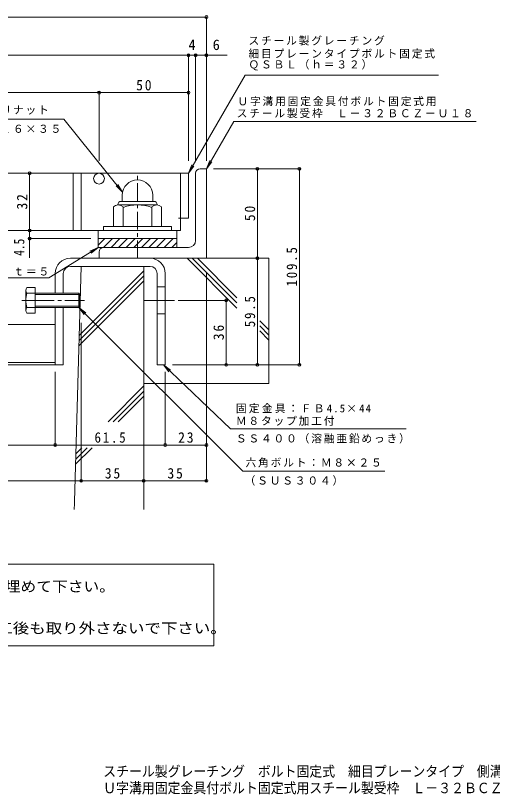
# Model space of a CAD drawing. Units: millimetres on the paper, enlarged 10 times, with parts at other scales. Extents: x -2101 to 2475, y -1960 to 1590.
# Drawn here: x -708 to 624, y -1960 to 215 of the extents above; entities that cross this region are included whole.
import ezdxf
from ezdxf.enums import TextEntityAlignment as Align

# ---------------------------------------------------------------- set-up
doc = ezdxf.new("R2010")
doc.units = ezdxf.units.MM
doc.header["$LTSCALE"] = 10
doc.header["$PDMODE"] = 32
doc.header["$PDSIZE"] = 8
doc.linetypes.add('CHAIN1', pattern=[8, 5, -1, 1, -1])
doc.linetypes.add('CHAIN2', pattern=[12, 9, -1, 1, -1])
for name, color, linetype, lineweight in [('D-0', 7, 'CHAIN2', 9), ('D-1', 2, 'Continuous', 9), ('D-2', 3, 'Continuous', 9), ('D-3', 4, 'Continuous', 9), ('D-4', 7, 'Continuous', 9), ('D-5', 7, 'Continuous', 9), ('D-6', 6, 'Continuous', 9)]:
    doc.layers.add(name, color=color, linetype=linetype, lineweight=lineweight)
doc.layers.add('F-4_F-4ﾚｲﾔ', color=2, linetype='Continuous')
doc.styles.add('ＭＳ ゴシック', font='')
doc.styles.get('ＭＳ ゴシック').set_extended_font_data('MS Gothic')

msp = doc.modelspace()

# ---------------------------------------------------------------- linework, layer by layer
at = {"layer": 'D-0'}
msp.add_line((-264.4, -580.12), (-348.09, -580.12), dxfattribs=at)
at = {"layer": 'D-1'}
for p, q in [((-192.58, -212.62), (-175.08, -212.62)), ((-175.08, -462.62), (-175.08, -212.62)), ((-205.08, -412.62), (-205.08, -225.12)), ((-367.53, -243.62), (-367.58, -243.62)), ((-413.58, -303.62), (-321.58, -303.62)), ((-410.08, -286.12), (-410.08, -303.62)), ((-325.08, -286.07), (-325.08, -303.62)), ((-435.08, -373.62), (-435.08, -318.81)), ((-422.58, -312.62), (-422.58, -313.62)), ((-313.83, -313.62), (-421.33, -313.62)), ((-407.58, -373.62), (-407.58, -318.81)), ((-327.58, -373.62), (-327.58, -318.81)), ((-312.58, -312.62), (-312.58, -313.62)), ((-300.08, -373.62), (-300.08, -318.81)), ((-272.58, -373.62), (-462.58, -373.62)), ((-462.58, -385.12), (-462.58, -373.62)), ((-272.58, -385.12), (-272.58, -373.62)), ((-477.58, -407.62), (-257.58, -407.62)), ((-477.58, -432.62), (-477.58, -407.62)), ((-477.58, -426.3), (-458.9, -407.62)), ((-462.68, -432.62), (-437.68, -407.62)), ((-441.47, -432.62), (-416.47, -407.62)), ((-420.26, -432.62), (-395.26, -407.62)), ((-399.04, -432.62), (-374.04, -407.62)), ((-377.83, -432.62), (-352.83, -407.62)), ((-356.62, -432.62), (-331.62, -407.62)), ((-335.41, -432.62), (-310.41, -407.62)), ((-314.19, -432.62), (-289.19, -407.62)), ((-292.98, -432.62), (-267.98, -407.62)), ((-257.58, -432.62), (-257.58, -407.62)), ((-225.08, -432.62), (-477.58, -432.62)), ((-271.77, -432.62), (-257.58, -418.43)), ((-475.08, -445.12), (-475.08, -462.62)), ((-175.08, -462.62), (-475.08, -462.62))]:
    msp.add_line(p, q, dxfattribs=at)
at = {"layer": 'D-1', "linetype": 'CHAIN1'}
msp.add_line((-367.58, -462.62), (-367.58, -228.96), dxfattribs=at)
at = {"layer": 'D-1'}
for centre, radius, start, end in [((-192.58, -225.12), 12.5, 90, 180), ((-367.58, -286.12), 42.5, 90, 180), ((-367.53, -286.07), 42.45, 0, 90), ((-413.58, -312.62), 9, 90, 180), ((-321.58, -312.62), 9, 0, 90), ((-421.33, -334.42), 20.8, 48.62012, 131.38165), ((-367.58, -433.62), 120, 70.52881, 109.47119), ((-313.83, -334.42), 20.8, 48.61835, 131.37988), ((-225.08, -412.62), 20, 270, 0), ((-462.58, -445.12), 12.5, 90, 180)]:
    msp.add_arc(centre, radius, start, end, dxfattribs=at)
at = {"layer": 'D-2', "color": 7}
msp.add_line((-175.08, 211.33), (-175.08, -190), dxfattribs=at)
at = {"layer": 'D-2'}
for p, q in [((-547.58, -385.12), (-547.58, -225.12)), ((-525.08, -225.12), (-525.08, -385.12)), ((-225.08, -225.12), (-247.58, -225.12)), ((-247.58, -385.12), (-247.58, -225.12)), ((-225.08, -225.12), (-225.08, -350.12)), ((-225.08, -350.12), (-253.3, -350.12)), ((-247.58, -385.12), (-1702.58, -385.12)), ((-477.58, -407.62), (-477.58, -385.12)), ((-257.58, -407.62), (-257.58, -385.12))]:
    msp.add_line(p, q, dxfattribs=at)
msp.add_lwpolyline([(-247.58, -225.12), (-1702.58, -225.12), (-1702.58, -385.12)], dxfattribs=at)
msp.add_circle((-475.08, -240.12), 15, dxfattribs=at)
at = {"layer": 'D-3'}
for p, q in [((-332.58, -462.62), (-555.08, -462.62)), ((-332.58, -485.12), (-555.08, -485.12)), ((-597.58, -505.12), (-597.58, -560.12)), ((-575.08, -505.12), (-575.08, -560.12)), ((-312.58, -505.12), (-312.58, -760.12)), ((-290.08, -505.12), (-290.08, -760.12)), ((-290.08, -542.62), (-312.58, -542.62)), ((-597.58, -600.12), (-597.58, -760.12)), ((-575.08, -600.12), (-575.08, -760.12)), ((-290.08, -617.62), (-312.58, -617.62)), ((-1352.58, -647.59), (-597.58, -647.59)), ((-1355.08, -760.12), (-595.08, -760.12)), ((-597.58, -753.66), (-1352.58, -753.66)), ((-595.08, -760.12), (-575.08, -760.12)), ((-312.58, -760.12), (-290.08, -760.12))]:
    msp.add_line(p, q, dxfattribs=at)
for centre, radius, start, end in [((-555.08, -505.12), 42.5, 90, 180), ((-332.58, -505.12), 42.5, 0, 90), ((-555.08, -505.12), 20, 90, 180), ((-332.58, -505.12), 20, 0, 90)]:
    msp.add_arc(centre, radius, start, end, dxfattribs=at)
at = {"layer": 'D-4'}
for p, q in [((-1775.08, 211.33), (-175.08, 211.33)), ((-1725.08, 104.39), (-225.08, 104.39)), ((-225.08, 107.39), (-225.08, -190)), ((-225.08, 104.39), (-205.08, 104.39)), ((-205.08, 107.39), (-205.08, -190)), ((-205.08, 104.39), (-175.08, 104.39)), ((-175.08, 104.39), (-116.84, 104.39)), ((-1475.08, 0.03), (-475.08, 0.03)), ((-475.08, 3.03), (-475.08, -190)), ((-475.08, 0.03), (-225.08, 0.03)), ((-1012.84, -73.76), (-573.45, -73.76)), ((-98.77, -80.44), (578.62, -80.44)), ((-175.08, -212.62), (-159.86, -192.79)), ((-225.08, -225.12), (-215.51, -202.02)), ((-225.08, -225.12), (-209.86, -205.29)), ((87.76, -212.62), (-155.08, -212.62)), ((-32.42, -462.62), (-32.42, -212.62)), ((84.76, -760.12), (84.76, -212.62)), ((-653.29, -225.12), (-672.04, -225.12)), ((-669.04, -225.12), (-669.04, -385.12)), ((-409.25, -277.75), (-422.25, -256.4)), ((-669.04, -385.12), (-669.04, -461.66)), ((-672.04, -407.62), (-497.58, -407.62)), ((-477.58, -432.62), (-500.38, -442.88)), ((-29.42, -462.62), (-155.08, -462.62)), ((-32.42, -760.12), (-32.42, -462.62)), ((-923.32, -517.54), (-614.95, -517.54)), ((-175.08, -1087.14), (-175.08, -503.9)), ((-116.71, -580.12), (-253.53, -580.12)), ((-119.71, -580.12), (-119.71, -760.12)), ((-525.08, -1087.14), (-525.08, -642.54)), ((87.76, -760.12), (-270.08, -760.12)), ((-597.58, -987.15), (-597.58, -780.12)), ((-290.08, -984.15), (-290.08, -780.12)), ((383.69, -938.84), (-107.78, -938.84)), ((-597.58, -984.15), (-1352.58, -984.15)), ((-290.08, -984.15), (-597.58, -984.15)), ((-290.08, -984.15), (-175.08, -984.15)), ((-1425.08, -1084.14), (-525.08, -1084.14)), ((-525.08, -1084.14), (-350.08, -1084.14)), ((-350.08, -1084.14), (-175.08, -1084.14))]:
    msp.add_line(p, q, dxfattribs=at)
at = {"layer": 'D-4', "color": 2}
for p, q in [((-679.89, -552.15), (-679.89, -608.1)), ((-676.84, -544.17), (-653.39, -544.17)), ((-676.84, -560.12), (-531.77, -560.12)), ((-653.39, -544.17), (-653.39, -616.07)), ((-653.39, -563.5), (-528.39, -563.5)), ((-528.39, -563.5), (-531.77, -560.12)), ((-531.77, -560.12), (-531.77, -600.12)), ((-528.39, -596.74), (-528.39, -563.5)), ((-676.84, -600.12), (-531.77, -600.12)), ((-653.39, -596.74), (-528.39, -596.74)), ((-531.77, -600.12), (-528.39, -596.74)), ((-676.84, -616.07), (-653.39, -616.07))]:
    msp.add_line(p, q, dxfattribs=at)
at = {"layer": 'D-4', "color": 2, "linetype": 'CHAIN2'}
msp.add_line((-690.36, -580.12), (-515.5, -580.12), dxfattribs=at)
at = {"layer": 'D-4'}
for points in [[(-225.08, -225.12), (-66.81, 49.27), (473.53, 49.27)], [(-573.45, -73.76), (-409.25, -277.75), (-427.33, -260.49)], [(-98.77, -80.44), (-175.08, -212.62), (-165.51, -189.52)], [(-614.95, -517.54), (-477.58, -432.62), (-496.95, -448.43)]]:
    msp.add_lwpolyline(points, dxfattribs=at)
at = {"layer": 'D-4', "color": 2}
for centre, radius, start, end in [((-667.94, -552.15), 11.95, 138.13564, 221.86389), ((-612.8, -580.12), 67.09, 162.6564, 197.3436), ((-667.94, -608.1), 11.95, 138.13611, 221.86389)]:
    msp.add_arc(centre, radius, start, end, dxfattribs=at)
at = {"layer": 'D-4'}
for p in [(-175.08, 211.33), (-225.08, 104.39), (-205.08, 104.39), (-175.08, 104.39), (-475.08, 0.03), (-225.08, 0.03), (-32.42, -212.62), (84.76, -212.62), (-669.04, -225.12), (-669.04, -385.12), (-669.04, -407.62), (-32.42, -462.62), (-119.71, -580.12), (-119.71, -760.12), (-32.42, -760.12), (84.76, -760.12), (-597.58, -984.15), (-290.08, -984.15), (-175.08, -984.15), (-525.08, -1084.14), (-350.08, -1084.14), (-175.08, -1084.14)]:
    msp.add_point(p, dxfattribs=at)
at = {"layer": 'D-5'}
for p, q in [((-531.77, -600.12), (-511.79, -615.14)), ((-531.77, -600.12), (-516.36, -619.8)), ((-73.48, -1056.89), (-531.77, -600.12)), ((-107.78, -938.84), (-295.08, -760.12)), ((-275.1, -775.14), (-295.08, -760.12)), ((-279.66, -779.8), (-295.08, -760.12)), ((-73.48, -1056.89), (323.44, -1056.89))]:
    msp.add_line(p, q, dxfattribs=at)
msp.add_lwpolyline([(-1246.07, -1317.17), (-154.44, -1317.17), (-154.44, -1545.05), (-1795.72, -1545.05)], dxfattribs=at)
at = {"layer": 'D-6'}
for p, q in [((-331.33, -462.62), (-0.08, -462.62)), ((-89.52, -601.59), (-228.49, -462.62)), ((-89.52, -587.45), (-214.35, -462.62)), ((-89.52, -573.31), (-200.21, -462.62)), ((-0.08, -462.62), (-0.08, -812.62)), ((-543.33, -1142.06), (-525.08, -485.12)), ((-530.44, -678.13), (-350.08, -497.77)), ((-525.08, -485.12), (-350.08, -485.12)), ((-350.08, -485.12), (-350.08, -1163.96)), ((-530.84, -692.68), (-350.08, -511.91)), ((-531.25, -707.22), (-350.08, -526.05)), ((-0.08, -662.75), (-25.88, -636.95)), ((-0.08, -676.89), (-25.88, -651.09)), ((-0.08, -691.04), (-25.88, -665.23)), ((-449.96, -919.11), (-350.08, -819.24)), ((-350.08, -812.62), (-0.08, -812.62)), ((-435.81, -919.11), (-350.08, -833.38)), ((-421.67, -919.11), (-350.08, -847.52)), ((-540.43, -1037.88), (-494.39, -991.83)), ((-540.03, -1023.33), (-508.53, -991.83)), ((-539.63, -1008.78), (-522.67, -991.83))]:
    msp.add_line(p, q, dxfattribs=at)
msp.add_arc((-793.23, -1135.12), 250, 353.37696, 358.40886, dxfattribs=at)

# ---------------------------------------------------------------- texts
at = {"layer": 'D-4', "color": 2, "style": 'ＭＳ ゴシック'}
for s, p in [('4', (-225.08, 110.39)), ('6', (-157.39, 110.39))]:
    msp.add_text(s, height=29.33, dxfattribs=at).set_placement(p, align=Align.BOTTOM_LEFT)
at = {"layer": 'D-4', "color": 2, "style": 'ＭＳ ゴシック', "width": 0.8}
msp.add_text('4.5', height=29.33, rotation=90, dxfattribs=at).set_placement((-675.04, -455.9), align=Align.BOTTOM_LEFT)
at = {"layer": 'D-4', "color": 2, "char_height": 29.33, "attachment_point": 7, "style": 'ＭＳ ゴシック'}
for s, insert in [('\\T1.27;\\W0.95;50', (-371.33, 6.03)), ('\\T1.28;\\W0.9;61.5', (-487.58, -978.15)), ('\\T1.27;\\W0.95;23', (-253.83, -978.15)), ('\\T1.27;\\W0.95;35', (-458.83, -1078.14)), ('\\T1.27;\\W0.95;35', (-283.83, -1078.14))]:
    msp.add_mtext(s, dxfattribs=dict(at, insert=insert))
at = {"layer": 'D-4', "char_height": 21.99, "attachment_point": 7, "style": 'ＭＳ ゴシック'}
for s, insert in [('\\T1.17;平座金，六角袋Ｕナット', (-996.4, -62.45)), ('\\T1.17;クッション：ｔ＝５', (-924.95, -512.88)), ('\\T1.17;ＳＳ４００（溶融亜鉛めっき）', (-92.65, -979.94)), ('\\T1.17;（ＳＵＳ３０４）', (-68.28, -1097.56))]:
    msp.add_mtext(s, dxfattribs=dict(at, insert=insert))
at = {"layer": 'D-4', "color": 2, "char_height": 29.33, "attachment_point": 7, "rotation": 90, "style": 'ＭＳ ゴシック'}
for s, insert in [('\\T1.27;\\W0.95;32', (-675.04, -326.37)), ('\\T1.27;\\W0.95;50', (-38.42, -358.87)), ('\\T1.28;\\W0.9;109.5', (78.76, -541.37)), ('\\T1.28;\\W0.9;59.5', (-38.42, -655.12)), ('\\T1.27;\\W0.95;36', (-125.71, -691.37))]:
    msp.add_mtext(s, dxfattribs=dict(at, insert=insert))
at = {"layer": 'D-5', "color": 2, "style": 'ＭＳ ゴシック'}
for s, width, p in [('Ｕ字溝上端部と受枠下部とのすきまはモルタル等で埋めて下さい。', 1.1, (-1750.75, -1402.72)), ('固定金具に溶接された幅決め材Ｌ30×30×3は施工後も取り外さないで下さい。', 1.15, (-1750.75, -1519.32))]:
    msp.add_text(s, height=29.33, dxfattribs=dict(at, width=width)).set_placement(p, align=Align.BOTTOM_LEFT)
at = {"layer": 'D-5', "char_height": 21.99, "attachment_point": 7, "style": 'ＭＳ ゴシック'}
for s, insert in [('\\T1.17;スチール製グレーチング', (-57.37, 131.71)), ('\\T1.17;細目プレーンタイプボルト固定式', (-57.37, 95.23)), ('\\T1.17;ＱＳＢＬ（ｈ＝３２）', (-57.37, 62.03)), ('\\T1.17;Ｕ字溝用固定金具付ボルト固定式用', (-88.25, -37.82)), ('\\T1.17;スチール製受枠\u3000Ｌ－３２ＢＣＺ－Ｕ１８', (-90.39, -71.24)), ('\\T1.17;寸切ボルト：Ｍ１６×３５', (-996.4, -114.71)), ('\\T1.21;固定金具：ＦＢ4.5×44', (-92.65, -895.5)), ('\\T1.17;Ｍ８タップ加工付', (-92.65, -930.5)), ('\\T1.17;六角ボルト：Ｍ８×２５', (-65.67, -1046.89))]:
    msp.add_mtext(s, dxfattribs=dict(at, insert=insert))
at = {"layer": 'F-4_F-4ﾚｲﾔ', "style": 'ＭＳ ゴシック', "width": 0.9}
for s, p in [('スチール製グレーチング\u3000ボルト固定式\u3000細目プレーンタイプ\u3000側溝用\u3000ＱＳＢＬ\u3000８３０３２', (-463.4, -1919.05)), ('Ｕ字溝用固定金具付ボルト固定式用スチール製受枠\u3000Ｌ－３２ＢＣＺ－Ｕ１８', (-463.4, -1965.55))]:
    msp.add_text(s, height=29.33, dxfattribs=at).set_placement(p, align=Align.BOTTOM_LEFT)

doc.saveas('drawing.dxf')
